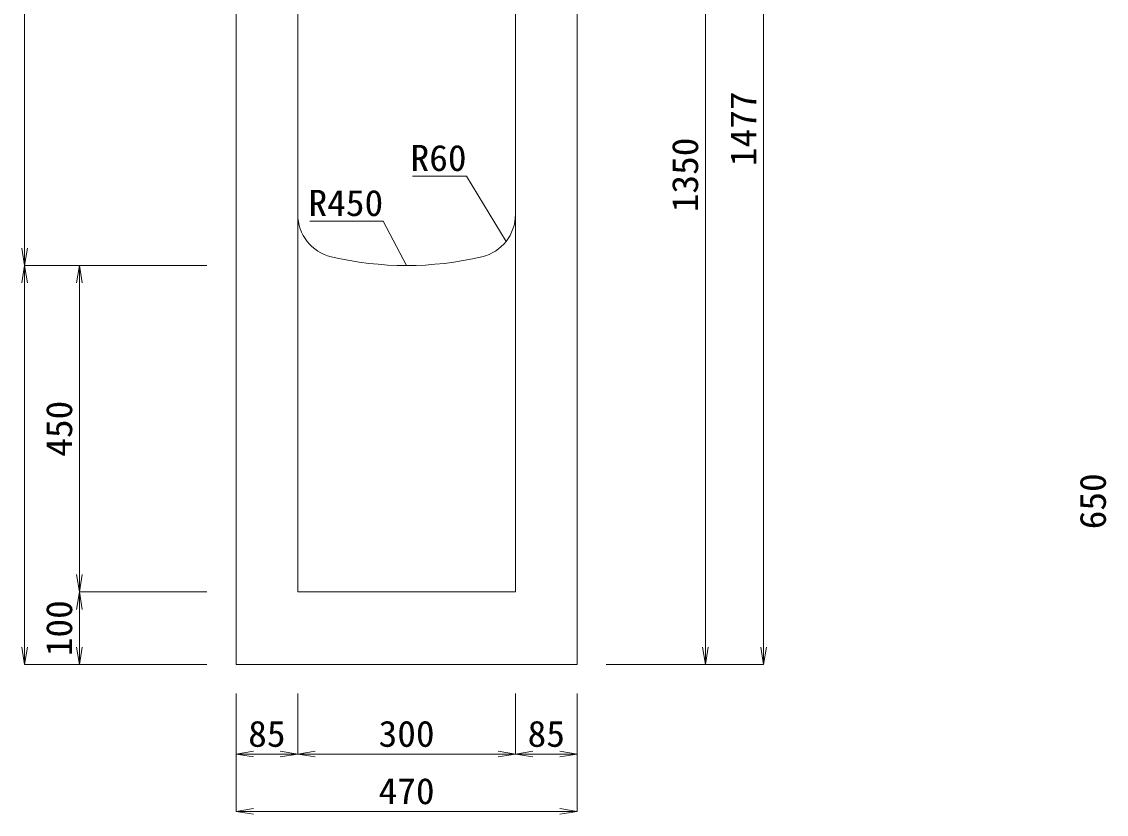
# Model space of a CAD drawing. Units: millimetres at full size. Extents: x -734 to 58102, y 49499 to 87169.
# Drawn here: x 22280 to 23775, y 64744 to 65837 of the extents above; entities that cross this region are included whole.
import ezdxf
from ezdxf.enums import TextEntityAlignment as Align

# ---------------------------------------------------------------- set-up
doc = ezdxf.new("R2010")
doc.units = ezdxf.units.MM
doc.header["$LTSCALE"] = 50
for name, color, linetype, lineweight in [('寸法線', 7, 'Continuous', 13), ('引出線', 4, 'Continuous', 13), ('本体', 2, 'Continuous', 20)]:
    doc.layers.add(name, color=color, linetype=linetype, lineweight=lineweight)
doc.styles.add('ＭＳ 明朝', font='')
doc.styles.get('ＭＳ 明朝').set_extended_font_data('MS Mincho')

# ---------------------------------------------------------------- blocks, each defined once
blk = doc.blocks.new('open_arrow')
at = {"color": 0, "linetype": 'Continuous', "lineweight": -2}
blk.add_lwpolyline([(7.5, 1.25), (0, 0), (7.5, -1.25)], dxfattribs=at)

msp = doc.modelspace()

# ---------------------------------------------------------------- linework, layer by layer
at = {"layer": '寸法線'}
for p, q in [((23302.54, 66427.54), (23302.54, 64950.54)), ((22284.19, 66300.54), (22284.19, 65500.54)), ((23222.29, 66300.54), (23222.29, 64950.54)), ((22535.53, 65500.54), (22284.19, 65500.54)), ((22284.19, 65500.54), (22284.19, 64950.54)), ((22535.53, 65500.54), (22284.19, 65500.54)), ((22359.74, 65050.54), (22359.74, 65500.54)), ((22535.53, 65500.54), (22359.74, 65500.54)), ((22535.53, 65050.54), (22359.74, 65050.54)), ((22359.74, 64950.54), (22359.74, 65050.54)), ((22535.53, 65050.54), (22359.74, 65050.54)), ((22535.53, 64950.54), (22284.19, 64950.54)), ((22535.53, 64950.54), (22359.74, 64950.54)), ((23085.57, 64950.54), (23222.29, 64950.54)), ((23085.57, 64950.54), (23302.54, 64950.54)), ((22575.55, 64910.52), (22575.55, 64827)), ((22575.55, 64910.52), (22575.55, 64747.95)), ((22660.55, 64910.52), (22660.55, 64827)), ((22660.55, 64910.52), (22660.55, 64827)), ((22960.55, 64910.52), (22960.55, 64827)), ((22960.55, 64910.52), (22960.55, 64827)), ((23045.55, 64910.52), (23045.55, 64827)), ((23045.55, 64910.52), (23045.55, 64747.95)), ((22575.55, 64827), (22660.55, 64827)), ((22660.55, 64827), (22960.55, 64827)), ((22960.55, 64827), (23045.55, 64827)), ((22575.55, 64747.95), (23045.55, 64747.95))]:
    msp.add_line(p, q, dxfattribs=at)
at = {"layer": '引出線'}
for points in [[(22947.62, 65533.86), (22893.21, 65623.75), (22818.54, 65623.75)], [(22810.55, 65500.54), (22778.33, 65561.69), (22677.32, 65561.69)]]:
    msp.add_lwpolyline(points, dxfattribs=at)
at = {"layer": '本体'}
for p, q in [((22575.55, 66300.54), (22575.55, 64950.54)), ((22660.55, 65571.07), (22660.55, 66300.54)), ((22960.55, 65571.07), (22960.55, 66300.54)), ((23045.55, 64950.54), (23045.55, 66300.54)), ((22660.55, 65571.07), (22660.55, 65050.54)), ((22960.55, 65571.07), (22960.55, 65050.54)), ((22660.55, 65050.54), (22960.55, 65050.54)), ((22575.55, 64950.54), (23045.55, 64950.54))]:
    msp.add_line(p, q, dxfattribs=at)
for centre, radius, start, end in [((22720.55, 65571.07), 60, 180, 256.65785), ((22900.55, 65571.07), 60, 283.34237, 0), ((22810.55, 65950.54), 450, 256.65777, 283.34225)]:
    msp.add_arc(centre, radius, start, end, dxfattribs=at)

# ---------------------------------------------------------------- block references
at = {"layer": '寸法線', "xscale": 3.2, "yscale": 3.2}
for p, rotation in [((22284.19, 65500.54), 90), ((22284.19, 65500.54), 270), ((22359.74, 65500.54), 270), ((22359.74, 65050.54), 90), ((22359.74, 65050.54), 270), ((22284.19, 64950.54), 90), ((22359.74, 64950.54), 90), ((23222.29, 64950.54), 90), ((23302.54, 64950.54), 90), ((22660.55, 64827), 180), ((22960.55, 64827), 180), ((23045.55, 64827), 180), ((23045.55, 64747.95), 180)]:
    msp.add_blockref('open_arrow', p, dxfattribs=dict(at, rotation=rotation))
for p in [(22575.55, 64827), (22660.55, 64827), (22960.55, 64827), (22575.55, 64747.95)]:
    msp.add_blockref('open_arrow', p, dxfattribs=at)
at = {"layer": '引出線', "xscale": 0.0533, "yscale": 0.0533}
for p, rotation in [((22947.62, 65533.86), 121.2), ((22810.55, 65500.54), 117.8)]:
    msp.add_blockref('open_arrow', p, dxfattribs=dict(at, rotation=rotation))

# ---------------------------------------------------------------- texts
at = {"layer": '寸法線', "style": 'ＭＳ 明朝', "width": 1.05}
for s, p in [('1477', (23274.52, 65689.04)), ('1350', (23194.27, 65625.54)), ('450', (22331.72, 65275.54)), ('650', (23756.17, 65175.54)), ('100', (22331.72, 65000.54))]:
    msp.add_text(s, height=36.03, rotation=90, dxfattribs=at).set_placement(p, align=Align.MIDDLE_CENTER)
for s, p in [('85', (22618.05, 64855.02)), ('300', (22810.55, 64855.02)), ('85', (23003.05, 64855.02)), ('470', (22810.55, 64775.97))]:
    msp.add_text(s, height=36.03, dxfattribs=at).set_placement(p, align=Align.MIDDLE_CENTER)
at = {"layer": '引出線', "style": 'ＭＳ 明朝', "width": 1.05}
for s, p in [('R60', (22893.21, 65666.95)), ('R450', (22778.33, 65604.89))]:
    msp.add_text(s, height=36.03, dxfattribs=at).set_placement(p, align=Align.TOP_RIGHT)

doc.saveas('drawing.dxf')
